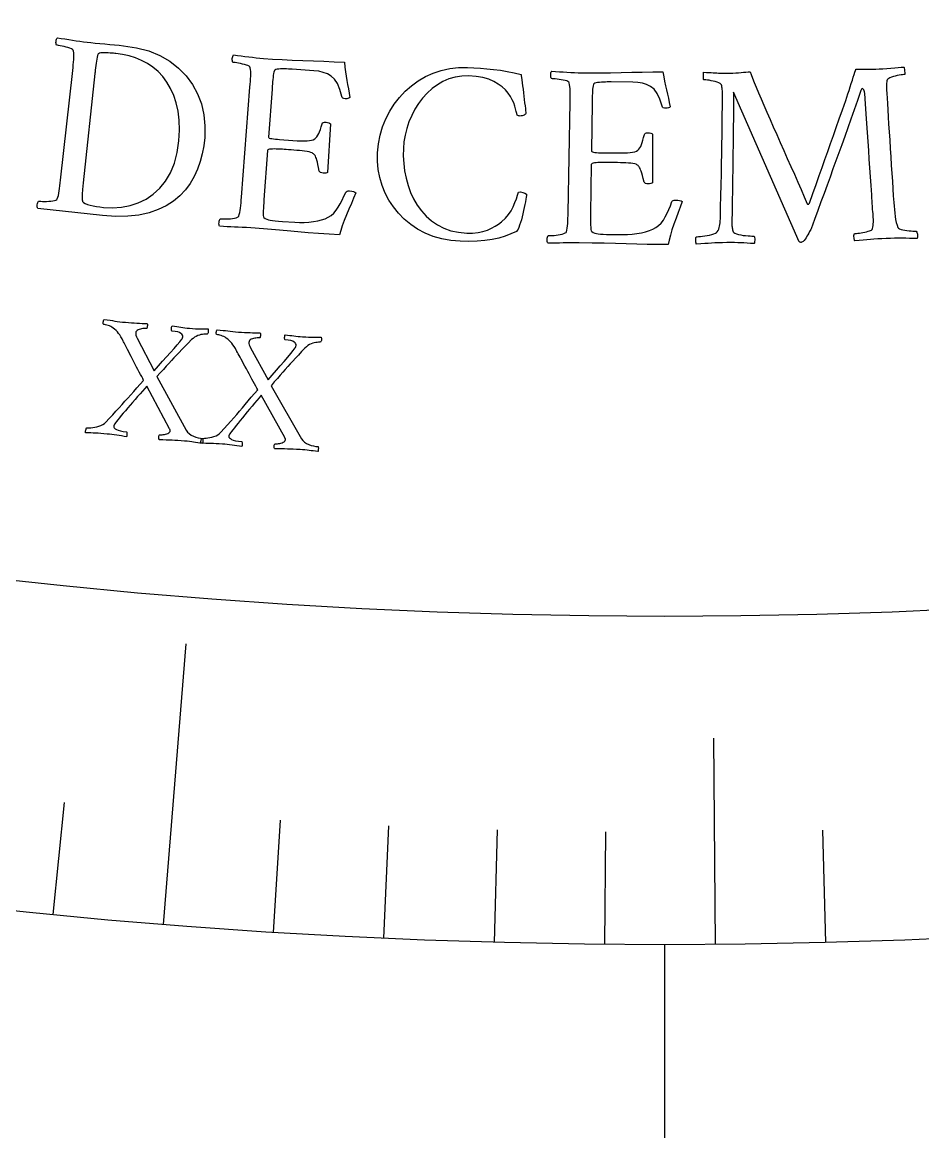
# Model space of a CAD drawing. Header units: millimetres. Extents: x -76 to 76, y -76 to 86.
# Drawn here: x -6.25 to 2.51, y -62.24 to -51.45 of the extents above; entities that cross this region are included whole.
import ezdxf

# ---------------------------------------------------------------- set-up
doc = ezdxf.new("R2010")
doc.units = ezdxf.units.MM
for name, color, linetype in [('CUT_OUTER', 1, 'Continuous'), ('ENGRAVE', 7, 'Continuous'), ('ENGRAVE_FINE', 8, 'Continuous'), ('TEXT', 5, 'Continuous')]:
    doc.layers.add(name, color=color, linetype=linetype)

msp = doc.modelspace()

# ---------------------------------------------------------------- linework, layer by layer
at = {"layer": 'CUT_OUTER'}
msp.add_arc((0.0001, -0.0001), 75.9999, 179.913117, 0.0001, dxfattribs=at)
at = {"layer": 'ENGRAVE'}
for points in [[(-4.8758, -60.2229), (-4.655, -57.4959)], [(0.492, -60.418), (0.4756, -58.4117)], [(0, -68.78), (0, -60.42)]]:
    msp.add_lwpolyline(points, dxfattribs=at)
for radius in [74.48, 74.48, 72.485, 68.78, 68.78, 65.854, 60.42, 60.42, 57.228]:
    msp.add_circle((0, 0), radius, dxfattribs=at)
at = {"layer": 'ENGRAVE_FINE'}
for points in [[(-5.9458, -60.1267), (-5.8381, -59.0376)], [(-3.8041, -60.3001), (-3.7352, -59.2079)], [(-2.7311, -60.3582), (-2.6817, -59.265)], [(-1.6572, -60.3973), (-1.6272, -59.3033)], [(-0.5828, -60.4172), (-0.5722, -59.3228)], [(1.5666, -60.3997), (1.5382, -59.3057)]]:
    msp.add_lwpolyline(points, dxfattribs=at)
at = {"layer": 'TEXT'}
for points in [[(-5.2644, -51.6802), (-5.1357, -51.6998), (-5.0177, -51.7315), (-4.9102, -51.7754), (-4.8133, -51.8314), (-4.7275, -51.8978), (-4.6537, -51.9726), (-4.5919, -52.056), (-4.5421, -52.1479), (-4.5049, -52.2466), (-4.4811, -52.3505), (-4.4708, -52.4595), (-4.4739, -52.5736), (-4.4834, -52.6524), (-4.4981, -52.7298), (-4.5183, -52.8057), (-4.5439, -52.8802), (-4.5758, -52.9518), (-4.615, -53.0188), (-4.6615, -53.0812), (-4.7153, -53.1392), (-4.7772, -53.1912), (-4.8478, -53.2361), (-4.9271, -53.2738), (-5.0152, -53.3043), (-5.1127, -53.3262), (-5.2205, -53.338), (-5.3384, -53.3396), (-5.4665, -53.3311), (-6.0966, -53.2627), (-6.1004, -53.2562), (-6.1024, -53.2478), (-6.1028, -53.2377), (-6.1016, -53.2259), (-6.0992, -53.2142), (-6.0962, -53.2045), (-6.0926, -53.1968), (-6.0884, -53.1911), (-6.0791, -53.192), (-6.0664, -53.1927), (-6.0505, -53.1933), (-6.0313, -53.1938), (-6.0107, -53.1937), (-5.9904, -53.1929), (-5.9706, -53.1911), (-5.9511, -53.1885), (-5.934, -53.1851), (-5.9212, -53.1809), (-5.9127, -53.1758), (-5.9086, -53.17), (-5.9022, -53.154), (-5.8966, -53.1357), (-5.892, -53.115), (-5.8882, -53.0919), (-5.8849, -53.0672), (-5.8816, -53.0415), (-5.8784, -53.0148), (-5.8753, -52.9872), (-5.757, -51.9203), (-5.754, -51.8925), (-5.7512, -51.8656), (-5.7487, -51.8394), (-5.7465, -51.814), (-5.745, -51.7901), (-5.7449, -51.7685), (-5.7462, -51.7492), (-5.7488, -51.7321), (-5.7514, -51.7245), (-5.7583, -51.7175), (-5.7695, -51.7109), (-5.7851, -51.7048), (-5.8031, -51.6991), (-5.8216, -51.6939), (-5.8406, -51.689), (-5.8602, -51.6846), (-5.8785, -51.6809), (-5.8937, -51.6779), (-5.9058, -51.6758), (-5.9148, -51.6745), (-5.9175, -51.6681), (-5.9192, -51.6598), (-5.9198, -51.6497), (-5.9195, -51.6377), (-5.9181, -51.6259), (-5.9154, -51.6162), (-5.9116, -51.6085), (-5.9066, -51.6029), (-5.8694, -51.6085), (-5.8326, -51.6143), (-5.796, -51.6201), (-5.7598, -51.626), (-5.7239, -51.6317), (-5.6882, -51.6368), (-5.6528, -51.6415), (-5.6176, -51.6455), (-5.5796, -51.6496), (-5.5381, -51.6538), (-5.4932, -51.6582), (-5.4448, -51.6628), (-5.3959, -51.6673), (-5.3495, -51.6717), (-5.3057, -51.676), (-5.2644, -51.6802)], [(-5.5411, -51.9489), (-5.6547, -53.0138), (-5.6558, -53.0241), (-5.6572, -53.0371), (-5.6589, -53.0529), (-5.6608, -53.0714), (-5.6627, -53.0911), (-5.664, -53.1105), (-5.6649, -53.1297), (-5.6652, -53.1486), (-5.6649, -53.1655), (-5.6641, -53.1788), (-5.6628, -53.1884), (-5.6609, -53.1943), (-5.6514, -53.2049), (-5.636, -53.2144), (-5.6148, -53.223), (-5.5878, -53.2305), (-5.5573, -53.2371), (-5.5256, -53.2428), (-5.4926, -53.2477), (-5.4583, -53.2517), (-5.3694, -53.2559), (-5.2832, -53.25), (-5.1998, -53.2339), (-5.1193, -53.2078), (-5.0433, -53.1712), (-4.9738, -53.1237), (-4.9107, -53.0653), (-4.8541, -52.9961), (-4.806, -52.9156), (-4.7686, -52.8233), (-4.7418, -52.7192), (-4.7256, -52.6033), (-4.72, -52.5005), (-4.7222, -52.4052), (-4.7322, -52.3172), (-4.7501, -52.2366), (-4.7746, -52.1629), (-4.8047, -52.0956), (-4.8404, -52.0347), (-4.8817, -51.9801), (-4.9276, -51.9319), (-4.9772, -51.8896), (-5.0305, -51.8535), (-5.0875, -51.8233), (-5.1472, -51.7987), (-5.2089, -51.7792), (-5.2724, -51.7648), (-5.3379, -51.7554), (-5.347, -51.7546), (-5.3593, -51.7535), (-5.3747, -51.7524), (-5.3932, -51.751), (-5.4131, -51.7498), (-5.4323, -51.7492), (-5.451, -51.7491), (-5.4691, -51.7495), (-5.4851, -51.7509), (-5.4975, -51.7536), (-5.5061, -51.7577), (-5.5112, -51.7632), (-5.516, -51.7766), (-5.5203, -51.7923), (-5.524, -51.8101), (-5.5272, -51.8301), (-5.53, -51.8513), (-5.5327, -51.8731), (-5.5353, -51.8954), (-5.5378, -51.9182), (-5.5382, -51.9221), (-5.5387, -51.9259), (-5.5391, -51.9297), (-5.5395, -51.9336), (-5.5399, -51.9374), (-5.5403, -51.9413), (-5.5407, -51.9451), (-5.5411, -51.9489)], [(-3.9031, -51.8033), (-3.8143, -51.8095), (-3.7209, -51.8148), (-3.6232, -51.8193), (-3.5209, -51.823), (-3.4171, -51.8265), (-3.3146, -51.8308), (-3.2134, -51.8357), (-3.1135, -51.8413), (-3.1096, -51.8883), (-3.1046, -51.9334), (-3.0984, -51.9766), (-3.0913, -52.018), (-3.0837, -52.0587), (-3.0765, -52.1001), (-3.0696, -52.1421), (-3.0631, -52.1847), (-3.0709, -52.1899), (-3.0808, -52.1933), (-3.0927, -52.195), (-3.1069, -52.195), (-3.1213, -52.193), (-3.1319, -52.189), (-3.1385, -52.183), (-3.1412, -52.1749), (-3.1593, -52.1047), (-3.1823, -52.048), (-3.2102, -52.0048), (-3.2429, -51.9752), (-3.2799, -51.9549), (-3.3203, -51.9394), (-3.3641, -51.9288), (-3.4115, -51.9232), (-3.6228, -51.9089), (-3.6319, -51.9083), (-3.6442, -51.9077), (-3.6596, -51.907), (-3.6782, -51.9062), (-3.6981, -51.9057), (-3.7174, -51.9057), (-3.736, -51.9062), (-3.7541, -51.9073), (-3.7701, -51.9092), (-3.7823, -51.9123), (-3.7908, -51.9167), (-3.7957, -51.9223), (-3.8001, -51.9359), (-3.8038, -51.9514), (-3.8069, -51.9689), (-3.8094, -51.9884), (-3.8114, -52.0091), (-3.8134, -52.0301), (-3.8152, -52.0514), (-3.8169, -52.073), (-3.8175, -52.0815), (-3.818, -52.0891), (-3.8185, -52.0957), (-3.8189, -52.1013), (-3.8532, -52.5685), (-3.8514, -52.5733), (-3.8455, -52.5775), (-3.8353, -52.581), (-3.821, -52.5838), (-3.804, -52.5861), (-3.7861, -52.5882), (-3.7672, -52.5901), (-3.7473, -52.5917), (-3.6173, -52.6008), (-3.5751, -52.6033), (-3.5379, -52.6049), (-3.5055, -52.6054), (-3.478, -52.605), (-3.4546, -52.6032), (-3.4345, -52.5995), (-3.4176, -52.594), (-3.4039, -52.5866), (-3.3924, -52.5772), (-3.3821, -52.5655), (-3.3728, -52.5514), (-3.3648, -52.535), (-3.357, -52.5158), (-3.3487, -52.4934), (-3.3399, -52.4679), (-3.3305, -52.4391), (-3.3269, -52.4315), (-3.3195, -52.4263), (-3.3085, -52.4236), (-3.2938, -52.4234), (-3.2798, -52.4251), (-3.268, -52.4283), (-3.2586, -52.4329), (-3.2515, -52.439), (-3.2808, -52.9117), (-3.2875, -52.9158), (-3.2966, -52.9184), (-3.3083, -52.9197), (-3.3224, -52.9194), (-3.3363, -52.9174), (-3.3472, -52.9133), (-3.355, -52.9072), (-3.3598, -52.899), (-3.3662, -52.865), (-3.3721, -52.836), (-3.3776, -52.812), (-3.3826, -52.7931), (-3.3872, -52.7779), (-3.3917, -52.7654), (-3.396, -52.7555), (-3.4002, -52.7481), (-3.4046, -52.7423), (-3.4094, -52.7369), (-3.4148, -52.7319), (-3.4207, -52.7274), (-3.4288, -52.7221), (-3.4412, -52.7174), (-3.4578, -52.7132), (-3.4785, -52.7094), (-3.502, -52.7061), (-3.5265, -52.703), (-3.5522, -52.7002), (-3.5791, -52.6976), (-3.6061, -52.6952), (-3.6323, -52.6929), (-3.6577, -52.6909), (-3.6824, -52.6891), (-3.6995, -52.688), (-3.7178, -52.687), (-3.7372, -52.686), (-3.7578, -52.6851), (-3.7782, -52.6845), (-3.7972, -52.6842), (-3.8147, -52.6844), (-3.8309, -52.685), (-3.8445, -52.6865), (-3.8543, -52.6894), (-3.8604, -52.6937), (-3.8628, -52.6995), (-3.8978, -53.177), (-3.898, -53.1799), (-3.8982, -53.1834), (-3.8985, -53.1876), (-3.8989, -53.1924), (-3.9002, -53.2116), (-3.9016, -53.2335), (-3.903, -53.2579), (-3.9044, -53.2849), (-3.905, -53.3102), (-3.9041, -53.3294), (-3.9015, -53.3427), (-3.8974, -53.3499), (-3.8844, -53.359), (-3.8697, -53.3665), (-3.8535, -53.3722), (-3.8357, -53.3763), (-3.8144, -53.3796), (-3.7877, -53.3827), (-3.7557, -53.3857), (-3.7183, -53.3885), (-3.5967, -53.3969), (-3.5515, -53.3988), (-3.5064, -53.3983), (-3.4616, -53.3956), (-3.417, -53.3906), (-3.3746, -53.3833), (-3.3367, -53.3738), (-3.3032, -53.362), (-3.2741, -53.348), (-3.2448, -53.3297), (-3.2184, -53.3072), (-3.1951, -53.2805), (-3.1748, -53.2495), (-3.1561, -53.2158), (-3.1377, -53.1805), (-3.1196, -53.1438), (-3.1017, -53.1056), (-3.0971, -53.0991), (-3.0894, -53.0947), (-3.0786, -53.0924), (-3.0648, -53.0922), (-3.0436, -53.0944), (-3.0264, -53.0983), (-3.0132, -53.1039), (-3.0039, -53.1112), (-3.0253, -53.1624), (-3.0476, -53.2151), (-3.0709, -53.2693), (-3.0951, -53.3251), (-3.1178, -53.3797), (-3.1366, -53.4304), (-3.1514, -53.477), (-3.1623, -53.5198), (-3.2645, -53.5133), (-3.3664, -53.506), (-3.4679, -53.4979), (-3.569, -53.489), (-3.6732, -53.4797), (-3.7838, -53.4704), (-3.901, -53.461), (-4.0247, -53.4515), (-4.0676, -53.4485), (-4.1083, -53.4461), (-4.1467, -53.4443), (-4.1829, -53.4432), (-4.2184, -53.4421), (-4.2544, -53.4405), (-4.291, -53.4383), (-4.3283, -53.4355), (-4.3322, -53.4291), (-4.3346, -53.4208), (-4.3353, -53.4107), (-4.3344, -53.3989), (-4.3324, -53.3871), (-4.3297, -53.3773), (-4.3264, -53.3695), (-4.3224, -53.3637), (-4.313, -53.3642), (-4.3004, -53.3645), (-4.2845, -53.3646), (-4.2652, -53.3644), (-4.2446, -53.3637), (-4.2244, -53.3622), (-4.2046, -53.3598), (-4.1853, -53.3565), (-4.1683, -53.3525), (-4.1557, -53.3479), (-4.1474, -53.3425), (-4.1434, -53.3366), (-4.1375, -53.3204), (-4.1326, -53.3019), (-4.1286, -53.2811), (-4.1256, -53.2579), (-4.1231, -53.2331), (-4.1207, -53.2073), (-4.1184, -53.1805), (-4.1162, -53.1528), (-4.0333, -52.0825), (-4.0312, -52.0547), (-4.0293, -52.0277), (-4.0277, -52.0014), (-4.0263, -51.9759), (-4.0256, -51.952), (-4.0262, -51.9304), (-4.0282, -51.9112), (-4.0313, -51.8942), (-4.0342, -51.8867), (-4.0413, -51.8799), (-4.0527, -51.8737), (-4.0685, -51.8681), (-4.0867, -51.863), (-4.1054, -51.8584), (-4.1245, -51.8542), (-4.1442, -51.8505), (-4.1626, -51.8473), (-4.1779, -51.8448), (-4.1901, -51.8431), (-4.1992, -51.8422), (-4.2021, -51.8358), (-4.204, -51.8276), (-4.205, -51.8175), (-4.2051, -51.8055), (-4.204, -51.7937), (-4.2017, -51.7838), (-4.1982, -51.7761), (-4.1934, -51.7703), (-4.156, -51.7747), (-4.119, -51.7792), (-4.0823, -51.7838), (-4.0459, -51.7885), (-4.0098, -51.793), (-3.9739, -51.797), (-3.9384, -51.8004), (-3.9031, -51.8033)], [(0.6319, -51.9463), (0.6624, -51.9457), (0.6911, -51.9446), (0.7178, -51.943), (0.7426, -51.941), (0.766, -51.9388), (0.7885, -51.9368), (0.81, -51.9349), (0.8306, -51.9332), (0.8403, -51.9609), (0.8533, -51.9953), (0.8699, -52.0364), (0.8898, -52.0841), (0.9125, -52.1376), (0.9373, -52.1956), (0.964, -52.2583), (0.9929, -52.3256), (1.0233, -52.3962), (1.055, -52.4689), (1.088, -52.5436), (1.1222, -52.6204), (1.1569, -52.6981), (1.1914, -52.7756), (1.2256, -52.8529), (1.2597, -52.9301), (1.2929, -53.0058), (1.325, -53.0788), (1.3557, -53.1491), (1.3852, -53.2167), (1.3868, -53.2189), (1.3891, -53.2204), (1.3921, -53.2213), (1.3956, -53.2215), (1.3991, -53.2208), (1.402, -53.2188), (1.4042, -53.2155), (1.4057, -53.211), (1.4396, -53.1171), (1.4715, -53.028), (1.5016, -52.9435), (1.5298, -52.8638), (1.5571, -52.7863), (1.5844, -52.7089), (1.6119, -52.6315), (1.6393, -52.554), (1.6675, -52.4745), (1.6968, -52.3909), (1.7274, -52.3032), (1.7591, -52.2114), (1.7696, -52.1808), (1.7804, -52.1489), (1.7914, -52.1157), (1.8027, -52.0812), (1.8137, -52.0471), (1.8238, -52.0154), (1.833, -51.9859), (1.8413, -51.9587), (1.8482, -51.936), (1.8532, -51.9197), (1.8561, -51.9099), (1.8571, -51.9067), (1.9137, -51.908), (1.9649, -51.9085), (2.0107, -51.9082), (2.0511, -51.9071), (2.0848, -51.9056), (2.1205, -51.9037), (2.1583, -51.9013), (2.1981, -51.8985), (2.2366, -51.8956), (2.2706, -51.8928), (2.3, -51.8902), (2.3249, -51.8878), (2.3263, -51.8921), (2.3279, -51.8999), (2.3297, -51.9113), (2.3316, -51.9262), (2.3334, -51.9407), (2.3346, -51.9512), (2.3354, -51.9574), (2.3356, -51.9595), (2.3255, -51.9603), (2.3127, -51.9618), (2.2973, -51.9641), (2.2792, -51.9671), (2.2601, -51.9709), (2.2414, -51.9752), (2.2232, -51.9802), (2.2056, -51.9858), (2.1899, -51.9918), (2.1777, -51.9979), (2.169, -52.0042), (2.1637, -52.0107), (2.1607, -52.0205), (2.1583, -52.0316), (2.1566, -52.0439), (2.1556, -52.0574), (2.155, -52.0713), (2.1548, -52.0845), (2.1548, -52.0971), (2.1552, -52.109), (2.1579, -52.1453), (2.161, -52.1899), (2.1645, -52.2429), (2.1683, -52.3042), (2.1725, -52.3718), (2.1769, -52.4433), (2.1818, -52.5189), (2.1869, -52.5985), (2.1922, -52.6798), (2.1975, -52.7607), (2.2027, -52.841), (2.208, -52.9209), (2.2131, -52.9983), (2.2178, -53.0712), (2.2222, -53.1397), (2.2263, -53.2036), (2.2292, -53.239), (2.2324, -53.2735), (2.2359, -53.307), (2.2397, -53.3396), (2.2444, -53.3703), (2.2506, -53.3984), (2.2583, -53.4238), (2.2676, -53.4466), (2.2737, -53.4548), (2.2838, -53.4617), (2.2976, -53.4673), (2.3153, -53.4716), (2.335, -53.4749), (2.3549, -53.4776), (2.3748, -53.4796), (2.3949, -53.481), (2.4132, -53.4819), (2.4278, -53.4824), (2.4386, -53.4826), (2.4457, -53.4826), (2.4505, -53.4918), (2.454, -53.5018), (2.456, -53.5128), (2.4567, -53.5246), (2.4564, -53.5356), (2.4559, -53.5443), (2.4552, -53.5505), (2.4541, -53.5543), (2.4166, -53.5535), (2.3796, -53.5529), (2.3431, -53.5523), (2.3071, -53.5518), (2.2706, -53.5517), (2.2327, -53.5521), (2.1934, -53.553), (2.1526, -53.5544), (2.1099, -53.5563), (2.0702, -53.5586), (2.0334, -53.5612), (1.9996, -53.5642), (1.9658, -53.5675), (1.929, -53.571), (1.8893, -53.5747), (1.8467, -53.5787), (1.8453, -53.5749), (1.8438, -53.5685), (1.8422, -53.5595), (1.8405, -53.548), (1.8394, -53.5358), (1.8397, -53.5249), (1.8413, -53.5151), (1.8443, -53.5067), (1.8532, -53.5061), (1.8643, -53.505), (1.8777, -53.5033), (1.8934, -53.5011), (1.9102, -53.4984), (1.9269, -53.4954), (1.9437, -53.492), (1.9604, -53.4884), (1.976, -53.4845), (1.9893, -53.4805), (2.0004, -53.4765), (2.0091, -53.4724), (2.0149, -53.4665), (2.0196, -53.4572), (2.0231, -53.4443), (2.0256, -53.428), (2.0272, -53.4105), (2.0282, -53.3944), (2.0286, -53.3796), (2.0284, -53.3661), (2.0277, -53.3509), (2.0266, -53.3336), (2.025, -53.3143), (2.0231, -53.2928), (2.0211, -53.2714), (2.0196, -53.2521), (2.0184, -53.2348), (2.0177, -53.2196), (2.0117, -53.1293), (2.0058, -53.0407), (1.9999, -52.9539), (1.9941, -52.8689), (1.9884, -52.7843), (1.9826, -52.6987), (1.9768, -52.6121), (1.971, -52.5246), (1.9649, -52.4349), (1.9584, -52.3418), (1.9515, -52.2454), (1.9441, -52.1456), (1.9436, -52.141), (1.9424, -52.1347), (1.9406, -52.1269), (1.938, -52.1175), (1.9347, -52.1086), (1.9305, -52.1023), (1.9254, -52.0987), (1.9196, -52.0976), (1.9169, -52.0988), (1.914, -52.1023), (1.9109, -52.108), (1.9076, -52.1161), (1.8738, -52.2121), (1.8412, -52.3045), (1.8098, -52.3934), (1.7796, -52.4786), (1.7501, -52.5613), (1.7209, -52.6425), (1.6921, -52.7222), (1.6637, -52.8005), (1.6353, -52.8783), (1.6066, -52.9568), (1.5778, -53.0359), (1.5487, -53.1156), (1.5189, -53.1972), (1.4879, -53.2818), (1.4559, -53.3695), (1.4226, -53.4603), (1.4194, -53.4668), (1.4146, -53.476), (1.4083, -53.4877), (1.4004, -53.5021), (1.3916, -53.5175), (1.3827, -53.5325), (1.3736, -53.547), (1.3643, -53.561), (1.3551, -53.5732), (1.3463, -53.5823), (1.3379, -53.5884), (1.33, -53.5914), (1.3269, -53.5923), (1.3228, -53.5923), (1.3178, -53.5913), (1.3117, -53.5893), (1.3104, -53.5882), (1.3091, -53.5875), (1.3078, -53.587), (1.3065, -53.5869), (0.6695, -52.1312), (0.6692, -52.2142), (0.6685, -52.2986), (0.6676, -52.3842), (0.6663, -52.4711), (0.6649, -52.558), (0.6637, -52.6436), (0.6626, -52.7279), (0.6616, -52.811), (0.6607, -52.8913), (0.6598, -52.9677), (0.6587, -53.04), (0.6576, -53.1083), (0.6566, -53.1714), (0.6556, -53.2281), (0.6547, -53.2783), (0.6538, -53.3221), (0.6531, -53.358), (0.6527, -53.3848), (0.6524, -53.4025), (0.6523, -53.4109), (0.6526, -53.4201), (0.6532, -53.4299), (0.6541, -53.4401), (0.6554, -53.4508), (0.657, -53.4613), (0.6589, -53.471), (0.6611, -53.4799), (0.6636, -53.488), (0.67, -53.4964), (0.681, -53.5039), (0.6967, -53.5103), (0.7172, -53.5156), (0.74, -53.5201), (0.763, -53.5237), (0.7861, -53.5265), (0.8094, -53.5285), (0.8305, -53.5298), (0.8471, -53.5308), (0.8591, -53.5313), (0.8666, -53.5314), (0.871, -53.5376), (0.8739, -53.5461), (0.8752, -53.5569), (0.875, -53.5699), (0.8739, -53.5826), (0.8727, -53.5925), (0.8715, -53.5994), (0.8703, -53.6035), (0.8339, -53.6015), (0.8001, -53.5997), (0.7689, -53.598), (0.7403, -53.5964), (0.7112, -53.5951), (0.6786, -53.5943), (0.6424, -53.594), (0.6026, -53.5943), (0.5603, -53.595), (0.5215, -53.5961), (0.4863, -53.5976), (0.4546, -53.5996), (0.423, -53.6019), (0.3878, -53.6043), (0.349, -53.6069), (0.3066, -53.6096), (0.3053, -53.6058), (0.304, -53.5994), (0.3026, -53.5904), (0.3013, -53.5788), (0.3005, -53.5666), (0.3011, -53.5556), (0.303, -53.546), (0.3062, -53.5376), (0.3159, -53.5372), (0.3292, -53.5361), (0.3463, -53.5344), (0.3672, -53.532), (0.3897, -53.529), (0.4122, -53.5253), (0.4344, -53.5209), (0.4565, -53.5159), (0.4764, -53.5103), (0.4921, -53.504), (0.5035, -53.4971), (0.5107, -53.4897), (0.5189, -53.4765), (0.5254, -53.4628), (0.5302, -53.4487), (0.5335, -53.4341), (0.5358, -53.4186), (0.5377, -53.4016), (0.5393, -53.3831), (0.5405, -53.3632), (0.5432, -53.2511), (0.5457, -53.1411), (0.548, -53.0335), (0.5502, -52.9281), (0.5522, -52.8264), (0.5539, -52.7301), (0.5554, -52.6391), (0.5565, -52.5534), (0.5575, -52.4743), (0.5584, -52.4028), (0.5593, -52.3391), (0.56, -52.2831), (0.5606, -52.2364), (0.561, -52.2004), (0.5612, -52.1752), (0.5612, -52.1608), (0.561, -52.1468), (0.5606, -52.1331), (0.5601, -52.1198), (0.5594, -52.1068), (0.5582, -52.0942), (0.5563, -52.0823), (0.5536, -52.0711), (0.5501, -52.0605), (0.5455, -52.0531), (0.537, -52.0462), (0.5245, -52.0398), (0.5082, -52.0339), (0.4897, -52.0286), (0.4709, -52.024), (0.4518, -52.02), (0.4324, -52.0166), (0.4143, -52.0139), (0.3993, -52.012), (0.3872, -52.0109), (0.3781, -52.0106), (0.377, -52.0084), (0.3762, -52.0019), (0.3756, -51.991), (0.3754, -51.9758), (0.3754, -51.9605), (0.3758, -51.9491), (0.3765, -51.9418), (0.3776, -51.9385), (0.4052, -51.9396), (0.4299, -51.9407), (0.4517, -51.9418), (0.4708, -51.9429), (0.4884, -51.9439), (0.506, -51.9448), (0.5237, -51.9455), (0.5413, -51.9461), (0.5602, -51.9464), (0.5816, -51.9466), (0.6055, -51.9466), (0.6319, -51.9463)], [(-1.9168, -51.8916), (-1.8558, -51.8945), (-1.7934, -51.8986), (-1.7296, -51.904), (-1.6644, -51.9106), (-1.5983, -51.9191), (-1.5319, -51.9302), (-1.4649, -51.9437), (-1.3976, -51.9597), (-1.3971, -51.963), (-1.3958, -51.9729), (-1.3934, -51.9895), (-1.3902, -52.0127), (-1.3864, -52.0403), (-1.3826, -52.0702), (-1.3786, -52.1023), (-1.3746, -52.1367), (-1.3705, -52.1714), (-1.3665, -52.2045), (-1.3627, -52.236), (-1.359, -52.2659), (-1.3557, -52.2919), (-1.3535, -52.312), (-1.3522, -52.3261), (-1.3519, -52.3343), (-1.352, -52.3394), (-1.3547, -52.3445), (-1.3599, -52.3495), (-1.3676, -52.3545), (-1.3768, -52.3587), (-1.3862, -52.3617), (-1.3959, -52.3634), (-1.4059, -52.3638), (-1.4145, -52.363), (-1.4224, -52.3614), (-1.4296, -52.3588), (-1.4362, -52.3552), (-1.4391, -52.339), (-1.4437, -52.319), (-1.45, -52.295), (-1.4578, -52.2671), (-1.4684, -52.2368), (-1.4827, -52.2058), (-1.5008, -52.1741), (-1.5226, -52.1416), (-1.5491, -52.1098), (-1.5811, -52.0803), (-1.6187, -52.053), (-1.6619, -52.0279), (-1.7116, -52.0066), (-1.7691, -51.9905), (-1.8343, -51.9798), (-1.9073, -51.9744), (-1.9738, -51.9759), (-2.0376, -51.9852), (-2.0985, -52.0025), (-2.1567, -52.0278), (-2.2116, -52.0598), (-2.2629, -52.0973), (-2.3106, -52.1405), (-2.3546, -52.1892), (-2.3946, -52.2423), (-2.43, -52.2985), (-2.4609, -52.3578), (-2.4872, -52.4202), (-2.5087, -52.4843), (-2.5249, -52.5489), (-2.536, -52.6138), (-2.5417, -52.6792), (-2.5428, -52.7522), (-2.5388, -52.8249), (-2.5299, -52.8972), (-2.5159, -52.969), (-2.4966, -53.0391), (-2.4721, -53.1061), (-2.4421, -53.1699), (-2.4068, -53.2305), (-2.366, -53.2868), (-2.3197, -53.3374), (-2.2679, -53.3825), (-2.2106, -53.4219), (-2.1476, -53.4544), (-2.0789, -53.4784), (-2.0045, -53.4941), (-1.9243, -53.5013), (-1.8681, -53.501), (-1.8161, -53.496), (-1.7684, -53.4864), (-1.7248, -53.472), (-1.6851, -53.4545), (-1.6488, -53.4351), (-1.6159, -53.4141), (-1.5863, -53.3913), (-1.5504, -53.3579), (-1.5196, -53.3224), (-1.494, -53.2849), (-1.4735, -53.2452), (-1.4569, -53.2057), (-1.443, -53.1688), (-1.4318, -53.1343), (-1.4232, -53.1024), (-1.4018, -53.1023), (-1.3814, -53.106), (-1.3622, -53.1136), (-1.3439, -53.125), (-1.3448, -53.1363), (-1.3469, -53.152), (-1.3502, -53.1722), (-1.3548, -53.1968), (-1.3602, -53.2243), (-1.3662, -53.2529), (-1.3727, -53.2826), (-1.3797, -53.3134), (-1.3871, -53.3438), (-1.3948, -53.3725), (-1.4028, -53.3994), (-1.4111, -53.4246), (-1.4193, -53.4466), (-1.4271, -53.4641), (-1.4344, -53.4771), (-1.4412, -53.4856), (-1.4956, -53.5106), (-1.5535, -53.532), (-1.6149, -53.5497), (-1.6797, -53.5636), (-1.7491, -53.5738), (-1.8239, -53.5801), (-1.904, -53.5827), (-1.9896, -53.5813), (-2.081, -53.5737), (-2.1681, -53.558), (-2.2509, -53.534), (-2.3294, -53.5019), (-2.4029, -53.4628), (-2.4707, -53.4176), (-2.5327, -53.3666), (-2.589, -53.3096), (-2.639, -53.2477), (-2.6823, -53.1819), (-2.7187, -53.1122), (-2.7485, -53.0387), (-2.771, -52.9622), (-2.7857, -52.8837), (-2.7928, -52.8032), (-2.7922, -52.7206), (-2.7837, -52.6335), (-2.7675, -52.5495), (-2.7437, -52.4687), (-2.7124, -52.391), (-2.6743, -52.3171), (-2.6304, -52.2479), (-2.5806, -52.1833), (-2.5251, -52.1233), (-2.4642, -52.0689), (-2.3985, -52.0214), (-2.3281, -51.9805), (-2.2529, -51.9464), (-2.1737, -51.9199), (-2.0913, -51.9019), (-2.0057, -51.8925), (-1.9168, -51.8916)], [(-0.8079, -51.9439), (-0.7189, -51.9447), (-0.6254, -51.9445), (-0.5275, -51.9431), (-0.4253, -51.9407), (-0.3214, -51.9381), (-0.2189, -51.9362), (-0.1176, -51.9351), (-0.0175, -51.9347), (-0.0108, -51.9814), (-0.0031, -52.0261), (0.0056, -52.0689), (0.0152, -52.1098), (0.0252, -52.15), (0.0349, -52.1908), (0.0442, -52.2323), (0.0533, -52.2745), (0.0459, -52.2801), (0.0362, -52.2842), (0.0243, -52.2866), (0.0102, -52.2874), (-0.0043, -52.2863), (-0.0151, -52.2829), (-0.0221, -52.2772), (-0.0252, -52.2694), (-0.0475, -52.2003), (-0.0738, -52.1451), (-0.1042, -52.1037), (-0.1387, -52.0761), (-0.1768, -52.058), (-0.218, -52.045), (-0.2625, -52.037), (-0.31, -52.0342), (-0.5218, -52.0325), (-0.531, -52.0325), (-0.5433, -52.0326), (-0.5587, -52.0328), (-0.5773, -52.0332), (-0.5972, -52.0339), (-0.6164, -52.035), (-0.635, -52.0366), (-0.653, -52.0387), (-0.6688, -52.0416), (-0.6809, -52.0455), (-0.6891, -52.0503), (-0.6936, -52.0562), (-0.6972, -52.07), (-0.7, -52.0858), (-0.7021, -52.1034), (-0.7034, -52.123), (-0.7042, -52.1438), (-0.7049, -52.1649), (-0.7054, -52.1862), (-0.7058, -52.208), (-0.7059, -52.2165), (-0.706, -52.2241), (-0.7061, -52.2306), (-0.7061, -52.2363), (-0.7125, -52.7047), (-0.7105, -52.7094), (-0.7043, -52.7132), (-0.6939, -52.7161), (-0.6794, -52.718), (-0.6624, -52.7194), (-0.6443, -52.7204), (-0.6253, -52.7211), (-0.6054, -52.7215), (-0.4751, -52.7229), (-0.4329, -52.7229), (-0.3956, -52.7222), (-0.3632, -52.7209), (-0.3358, -52.7188), (-0.3126, -52.7155), (-0.2927, -52.7107), (-0.2761, -52.7042), (-0.2629, -52.696), (-0.252, -52.6859), (-0.2424, -52.6736), (-0.234, -52.659), (-0.2269, -52.6421), (-0.2203, -52.6225), (-0.2134, -52.5997), (-0.2061, -52.5737), (-0.1985, -52.5444), (-0.1953, -52.5366), (-0.1883, -52.531), (-0.1774, -52.5276), (-0.1628, -52.5265), (-0.1486, -52.5274), (-0.1367, -52.5298), (-0.127, -52.5339), (-0.1196, -52.5395), (-0.1206, -53.0132), (-0.1271, -53.0177), (-0.1361, -53.0209), (-0.1476, -53.0228), (-0.1618, -53.0234), (-0.1757, -53.0222), (-0.1868, -53.0188), (-0.195, -53.0131), (-0.2002, -53.0052), (-0.2087, -52.9716), (-0.2164, -52.943), (-0.2232, -52.9194), (-0.2293, -52.9008), (-0.2349, -52.886), (-0.2401, -52.8738), (-0.245, -52.8641), (-0.2496, -52.857), (-0.2543, -52.8514), (-0.2595, -52.8463), (-0.2652, -52.8417), (-0.2713, -52.8376), (-0.2798, -52.8328), (-0.2924, -52.8288), (-0.3092, -52.8255), (-0.3301, -52.8231), (-0.3537, -52.8212), (-0.3784, -52.8195), (-0.4042, -52.8182), (-0.4312, -52.8172), (-0.4583, -52.8164), (-0.4846, -52.8158), (-0.5101, -52.8153), (-0.5348, -52.815), (-0.552, -52.8149), (-0.5703, -52.8149), (-0.5897, -52.8151), (-0.6103, -52.8154), (-0.6307, -52.816), (-0.6497, -52.8169), (-0.6672, -52.8181), (-0.6833, -52.8197), (-0.6968, -52.822), (-0.7064, -52.8255), (-0.7123, -52.8302), (-0.7143, -52.836), (-0.7207, -53.3148), (-0.7208, -53.3177), (-0.7208, -53.3212), (-0.7209, -53.3254), (-0.7209, -53.3302), (-0.7211, -53.3495), (-0.7212, -53.3714), (-0.7211, -53.3959), (-0.7209, -53.4229), (-0.72, -53.4482), (-0.7179, -53.4673), (-0.7146, -53.4804), (-0.7101, -53.4874), (-0.6965, -53.4957), (-0.6814, -53.5022), (-0.6649, -53.507), (-0.6469, -53.5101), (-0.6254, -53.512), (-0.5986, -53.5135), (-0.5664, -53.5146), (-0.5289, -53.5152), (-0.407, -53.5163), (-0.3618, -53.5155), (-0.3169, -53.5124), (-0.2723, -53.507), (-0.228, -53.4993), (-0.1862, -53.4895), (-0.1489, -53.4777), (-0.1162, -53.464), (-0.088, -53.4483), (-0.0598, -53.4283), (-0.0348, -53.4043), (-0.0132, -53.3762), (0.0053, -53.3441), (0.0219, -53.3093), (0.0382, -53.273), (0.0541, -53.2352), (0.0697, -53.196), (0.0739, -53.1893), (0.0813, -53.1844), (0.0919, -53.1815), (0.1058, -53.1805), (0.127, -53.1814), (0.1444, -53.1843), (0.158, -53.1891), (0.1676, -53.1958), (0.1493, -53.2482), (0.1302, -53.3021), (0.1102, -53.3577), (0.0894, -53.4148), (0.07, -53.4707), (0.0542, -53.5223), (0.0422, -53.5698), (0.0339, -53.6131), (-0.0686, -53.6127), (-0.1707, -53.6115), (-0.2725, -53.6095), (-0.374, -53.6066), (-0.4785, -53.6036), (-0.5895, -53.6008), (-0.707, -53.5985), (-0.831, -53.5964), (-0.8741, -53.5959), (-0.9148, -53.596), (-0.9533, -53.5965), (-0.9895, -53.5975), (-1.0249, -53.5986), (-1.061, -53.5991), (-1.0977, -53.599), (-1.135, -53.5985), (-1.1394, -53.5923), (-1.1422, -53.5842), (-1.1435, -53.5742), (-1.1434, -53.5623), (-1.1421, -53.5504), (-1.14, -53.5405), (-1.1371, -53.5325), (-1.1335, -53.5264), (-1.1241, -53.5264), (-1.1114, -53.5259), (-1.0955, -53.5251), (-1.0764, -53.5238), (-1.0558, -53.5218), (-1.0357, -53.5191), (-1.0161, -53.5155), (-0.997, -53.5111), (-0.9803, -53.5061), (-0.968, -53.5007), (-0.96, -53.4949), (-0.9564, -53.4887), (-0.9515, -53.4722), (-0.9477, -53.4535), (-0.945, -53.4324), (-0.9433, -53.4091), (-0.9423, -53.3842), (-0.9415, -53.3583), (-0.9407, -53.3315), (-0.9402, -53.3036), (-0.9212, -52.2304), (-0.9208, -52.2024), (-0.9206, -52.1753), (-0.9205, -52.149), (-0.9206, -52.1235), (-0.9214, -52.0996), (-0.9233, -52.0781), (-0.9263, -52.059), (-0.9305, -52.0422), (-0.9338, -52.0349), (-0.9413, -52.0285), (-0.9531, -52.023), (-0.9692, -52.0184), (-0.9876, -52.0144), (-1.0066, -52.0109), (-1.026, -52.0079), (-1.0458, -52.0053), (-1.0644, -52.0032), (-1.0798, -52.0017), (-1.0921, -52.0007), (-1.1012, -52.0003), (-1.1045, -51.9941), (-1.1069, -51.986), (-1.1085, -51.976), (-1.1092, -51.9641), (-1.1089, -51.9522), (-1.1072, -51.9422), (-1.1041, -51.9342), (-1.0997, -51.9282), (-1.0621, -51.9304), (-1.0249, -51.9327), (-0.9879, -51.9351), (-0.9513, -51.9376), (-0.915, -51.9399), (-0.879, -51.9418), (-0.8433, -51.9431), (-0.8079, -51.9439)], [(-5.2437, -54.3692), (-5.214, -54.3719), (-5.1855, -54.3741), (-5.1583, -54.3759), (-5.1323, -54.3772), (-5.107, -54.3783), (-5.082, -54.3796), (-5.0571, -54.3809), (-5.0325, -54.3822), (-5.0314, -54.3866), (-5.0309, -54.3927), (-5.031, -54.4005), (-5.0317, -54.4099), (-5.0329, -54.4188), (-5.0348, -54.4251), (-5.0373, -54.4287), (-5.0403, -54.4298), (-5.047, -54.4294), (-5.0552, -54.4295), (-5.0649, -54.4299), (-5.0761, -54.4307), (-5.088, -54.4322), (-5.0994, -54.4346), (-5.1106, -54.4379), (-5.1214, -54.442), (-5.1309, -54.4474), (-5.1379, -54.4545), (-5.1425, -54.4631), (-5.1448, -54.4734), (-5.1445, -54.4837), (-5.1418, -54.4957), (-5.1367, -54.5094), (-5.1292, -54.5249), (-4.9653, -54.8399), (-4.9238, -54.7935), (-4.8835, -54.7486), (-4.8442, -54.705), (-4.8059, -54.6629), (-4.7707, -54.6236), (-4.7406, -54.5889), (-4.7156, -54.5586), (-4.6957, -54.5329), (-4.6931, -54.5288), (-4.691, -54.5247), (-4.6894, -54.5205), (-4.6883, -54.5163), (-4.6876, -54.5125), (-4.6871, -54.5095), (-4.6868, -54.5074), (-4.6866, -54.5061), (-4.6874, -54.4998), (-4.6906, -54.4929), (-4.6963, -54.4853), (-4.7045, -54.477), (-4.7171, -54.4692), (-4.736, -54.4627), (-4.7612, -54.4576), (-4.7926, -54.4539), (-4.7947, -54.4517), (-4.7961, -54.4473), (-4.7967, -54.4407), (-4.7966, -54.432), (-4.796, -54.4228), (-4.7949, -54.4151), (-4.7935, -54.4088), (-4.7916, -54.404), (-4.768, -54.4077), (-4.7457, -54.4112), (-4.7249, -54.4145), (-4.7053, -54.4175), (-4.686, -54.4203), (-4.6657, -54.4229), (-4.6444, -54.4252), (-4.6221, -54.4273), (-4.5913, -54.4296), (-4.563, -54.4314), (-4.5372, -54.4325), (-4.5139, -54.4329), (-4.4928, -54.433), (-4.4736, -54.4332), (-4.4563, -54.4334), (-4.441, -54.4337), (-4.4398, -54.4379), (-4.439, -54.4434), (-4.4387, -54.4501), (-4.4387, -54.458), (-4.4395, -54.466), (-4.4414, -54.4729), (-4.4444, -54.4785), (-4.4484, -54.483), (-4.453, -54.4829), (-4.4601, -54.4832), (-4.4697, -54.4837), (-4.4817, -54.4846), (-4.4953, -54.4863), (-4.5097, -54.4892), (-4.5248, -54.4933), (-4.5406, -54.4987), (-4.5565, -54.5056), (-4.5719, -54.5144), (-4.5867, -54.525), (-4.6008, -54.5376), (-4.6342, -54.5722), (-4.6655, -54.6044), (-4.6945, -54.6342), (-4.7213, -54.6616), (-4.7469, -54.6879), (-4.7722, -54.7145), (-4.7972, -54.7413), (-4.822, -54.7683), (-4.8477, -54.7967), (-4.8756, -54.8277), (-4.9056, -54.8613), (-4.9379, -54.8975), (-4.6527, -55.4184), (-4.6404, -55.4362), (-4.6248, -55.4517), (-4.6057, -55.4649), (-4.5831, -55.4759), (-4.5593, -55.4846), (-4.5364, -55.4913), (-4.5144, -55.496), (-4.4933, -55.4987), (-4.4914, -55.5031), (-4.4904, -55.5088), (-4.4903, -55.5161), (-4.491, -55.5247), (-4.4922, -55.5331), (-4.4933, -55.5396), (-4.4944, -55.5441), (-4.4954, -55.5467), (-4.5194, -55.5431), (-4.5416, -55.5398), (-4.5621, -55.5366), (-4.581, -55.5337), (-4.5999, -55.531), (-4.6208, -55.5285), (-4.6436, -55.5261), (-4.6685, -55.5239), (-4.7026, -55.5211), (-4.7345, -55.5189), (-4.7642, -55.5172), (-4.7916, -55.5159), (-4.8191, -55.5149), (-4.8488, -55.5138), (-4.8808, -55.5125), (-4.9151, -55.5112), (-4.9177, -55.5066), (-4.9194, -55.5005), (-4.92, -55.4927), (-4.9196, -55.4832), (-4.9183, -55.4743), (-4.9165, -55.468), (-4.914, -55.4643), (-4.9109, -55.4633), (-4.9049, -55.4635), (-4.8972, -55.4632), (-4.8879, -55.4624), (-4.8769, -55.4611), (-4.8652, -55.4592), (-4.8538, -55.4565), (-4.8426, -55.453), (-4.8317, -55.4487), (-4.8222, -55.4437), (-4.8152, -55.4379), (-4.8107, -55.4313), (-4.8088, -55.424), (-4.8088, -55.4221), (-4.8091, -55.4199), (-4.8097, -55.4173), (-4.8105, -55.4144), (-4.8116, -55.4114), (-4.8129, -55.4088), (-4.8142, -55.4065), (-4.8157, -55.4045), (-5.0354, -54.9886), (-5.0568, -55.0123), (-5.0792, -55.0373), (-5.1024, -55.0637), (-5.1265, -55.0913), (-5.151, -55.1195), (-5.1751, -55.1473), (-5.1988, -55.1749), (-5.2222, -55.2022), (-5.2447, -55.2285), (-5.2655, -55.2532), (-5.2847, -55.2764), (-5.3022, -55.298), (-5.3175, -55.3172), (-5.3302, -55.3332), (-5.3402, -55.346), (-5.3475, -55.3557), (-5.3487, -55.3575), (-5.3501, -55.3597), (-5.3517, -55.3624), (-5.3536, -55.3654), (-5.3555, -55.3688), (-5.3569, -55.3724), (-5.3579, -55.3763), (-5.3586, -55.3805), (-5.3575, -55.3882), (-5.3527, -55.3959), (-5.3442, -55.4037), (-5.3321, -55.4115), (-5.3155, -55.4187), (-5.2935, -55.4249), (-5.2663, -55.4299), (-5.2338, -55.4338), (-5.2318, -55.4382), (-5.2306, -55.444), (-5.2301, -55.4513), (-5.2302, -55.46), (-5.2308, -55.4684), (-5.2318, -55.4749), (-5.2331, -55.4794), (-5.2348, -55.4819), (-5.258, -55.4781), (-5.2814, -55.4743), (-5.305, -55.4706), (-5.3288, -55.467), (-5.3526, -55.4635), (-5.3763, -55.4604), (-5.3997, -55.4577), (-5.423, -55.4552), (-5.4545, -55.4523), (-5.4836, -55.4499), (-5.5104, -55.4481), (-5.5349, -55.4468), (-5.5584, -55.4458), (-5.5824, -55.4448), (-5.6068, -55.4439), (-5.6317, -55.4431), (-5.6325, -55.4381), (-5.6325, -55.432), (-5.6316, -55.4248), (-5.6299, -55.4165), (-5.6278, -55.4086), (-5.626, -55.4024), (-5.6246, -55.3981), (-5.6234, -55.3956), (-5.6182, -55.3958), (-5.6093, -55.3955), (-5.5968, -55.3949), (-5.5808, -55.3939), (-5.5625, -55.3921), (-5.5434, -55.389), (-5.5236, -55.3847), (-5.503, -55.3792), (-5.4831, -55.3722), (-5.4653, -55.3634), (-5.4496, -55.3527), (-5.436, -55.3402), (-5.4011, -55.3031), (-5.3679, -55.2675), (-5.3365, -55.2335), (-5.3067, -55.201), (-5.2778, -55.1692), (-5.2491, -55.1373), (-5.2205, -55.1053), (-5.192, -55.0731), (-5.1629, -55.0403), (-5.1326, -55.0061), (-5.101, -54.9706), (-5.0681, -54.9339), (-5.0767, -54.9167), (-5.0864, -54.8975), (-5.0974, -54.8764), (-5.1095, -54.8533), (-5.1224, -54.829), (-5.1354, -54.8042), (-5.1485, -54.7788), (-5.1618, -54.7528), (-5.1749, -54.727), (-5.1878, -54.7021), (-5.2002, -54.678), (-5.2123, -54.6549), (-5.2237, -54.6332), (-5.234, -54.6136), (-5.2432, -54.596), (-5.2513, -54.5805), (-5.2579, -54.5678), (-5.2626, -54.5587), (-5.2655, -54.5533), (-5.2664, -54.5515), (-5.2777, -54.5291), (-5.289, -54.5092), (-5.3001, -54.4916), (-5.3111, -54.4764), (-5.3227, -54.4627), (-5.3355, -54.4495), (-5.3495, -54.4368), (-5.3648, -54.4246), (-5.3755, -54.4171), (-5.387, -54.4106), (-5.3994, -54.4049), (-5.4126, -54.4), (-5.4254, -54.3961), (-5.4367, -54.3931), (-5.4466, -54.391), (-5.4549, -54.3898), (-5.4577, -54.3882), (-5.4595, -54.3841), (-5.4601, -54.3776), (-5.4596, -54.3686), (-5.4582, -54.3593), (-5.4562, -54.3517), (-5.4535, -54.3459), (-5.4501, -54.342), (-5.421, -54.3458), (-5.3941, -54.3495), (-5.3695, -54.3531), (-5.347, -54.3565), (-5.3246, -54.3598), (-5.2998, -54.3631), (-5.2729, -54.3662), (-5.2437, -54.3692)], [(-4.1447, -54.464), (-4.1149, -54.4661), (-4.0864, -54.4677), (-4.0592, -54.469), (-4.0332, -54.4698), (-4.0079, -54.4704), (-3.9828, -54.4711), (-3.9579, -54.4719), (-3.9333, -54.4728), (-3.9321, -54.4771), (-3.9315, -54.4832), (-3.9314, -54.491), (-3.9319, -54.5004), (-3.933, -54.5093), (-3.9347, -54.5157), (-3.9371, -54.5194), (-3.9401, -54.5204), (-3.9468, -54.5202), (-3.955, -54.5204), (-3.9647, -54.5211), (-3.9759, -54.5221), (-3.9877, -54.5239), (-3.9991, -54.5265), (-4.0102, -54.53), (-4.021, -54.5343), (-4.0303, -54.5399), (-4.0372, -54.5471), (-4.0417, -54.5559), (-4.0437, -54.5662), (-4.0432, -54.5765), (-4.0402, -54.5884), (-4.0349, -54.602), (-4.0271, -54.6173), (-3.8568, -54.929), (-3.8163, -54.8818), (-3.7769, -54.836), (-3.7384, -54.7917), (-3.701, -54.7488), (-3.6666, -54.7088), (-3.6372, -54.6735), (-3.6129, -54.6428), (-3.5935, -54.6166), (-3.591, -54.6125), (-3.5889, -54.6083), (-3.5874, -54.6041), (-3.5865, -54.5999), (-3.5859, -54.5961), (-3.5854, -54.5931), (-3.5851, -54.5909), (-3.585, -54.5897), (-3.5858, -54.5834), (-3.5892, -54.5765), (-3.5951, -54.569), (-3.6034, -54.5609), (-3.6162, -54.5533), (-3.6352, -54.5472), (-3.6605, -54.5426), (-3.692, -54.5395), (-3.6941, -54.5374), (-3.6956, -54.5331), (-3.6963, -54.5265), (-3.6964, -54.5177), (-3.696, -54.5086), (-3.6951, -54.5008), (-3.6937, -54.4945), (-3.692, -54.4896), (-3.6683, -54.4929), (-3.646, -54.496), (-3.625, -54.4988), (-3.6054, -54.5015), (-3.5861, -54.5039), (-3.5657, -54.506), (-3.5444, -54.5079), (-3.522, -54.5095), (-3.4912, -54.5113), (-3.4629, -54.5124), (-3.4371, -54.513), (-3.4138, -54.5129), (-3.3927, -54.5126), (-3.3735, -54.5124), (-3.3562, -54.5123), (-3.3408, -54.5123), (-3.3396, -54.5165), (-3.3387, -54.5219), (-3.3382, -54.5286), (-3.3381, -54.5365), (-3.3387, -54.5446), (-3.3405, -54.5514), (-3.3433, -54.5572), (-3.3473, -54.5618), (-3.3519, -54.5618), (-3.3589, -54.5621), (-3.3685, -54.5629), (-3.3805, -54.564), (-3.3941, -54.566), (-3.4084, -54.5692), (-3.4234, -54.5736), (-3.4391, -54.5793), (-3.4549, -54.5865), (-3.4701, -54.5956), (-3.4846, -54.6065), (-3.4986, -54.6193), (-3.5313, -54.6546), (-3.5618, -54.6875), (-3.5902, -54.7179), (-3.6165, -54.7458), (-3.6415, -54.7726), (-3.6663, -54.7997), (-3.6908, -54.827), (-3.715, -54.8545), (-3.7401, -54.8834), (-3.7674, -54.915), (-3.7967, -54.9492), (-3.8283, -54.986), (-3.5326, -55.5011), (-3.52, -55.5186), (-3.504, -55.5338), (-3.4846, -55.5466), (-3.4619, -55.5571), (-3.4379, -55.5654), (-3.4148, -55.5716), (-3.3927, -55.5759), (-3.3716, -55.5781), (-3.3696, -55.5824), (-3.3685, -55.5882), (-3.3683, -55.5954), (-3.3689, -55.6041), (-3.3698, -55.6125), (-3.3708, -55.619), (-3.3718, -55.6236), (-3.3728, -55.6262), (-3.3968, -55.6231), (-3.4191, -55.6201), (-3.4397, -55.6174), (-3.4586, -55.6149), (-3.4775, -55.6126), (-3.4985, -55.6105), (-3.5214, -55.6085), (-3.5462, -55.6068), (-3.5804, -55.6048), (-3.6124, -55.6032), (-3.6421, -55.6021), (-3.6696, -55.6014), (-3.697, -55.6009), (-3.7268, -55.6004), (-3.7588, -55.5998), (-3.7931, -55.5991), (-3.7958, -55.5946), (-3.7976, -55.5885), (-3.7983, -55.5807), (-3.7981, -55.5712), (-3.7971, -55.5623), (-3.7953, -55.556), (-3.7929, -55.5522), (-3.7898, -55.5512), (-3.7838, -55.5513), (-3.7762, -55.5508), (-3.7669, -55.5498), (-3.7559, -55.5483), (-3.7443, -55.5461), (-3.7329, -55.5432), (-3.7218, -55.5395), (-3.711, -55.535), (-3.7015, -55.5298), (-3.6947, -55.5238), (-3.6903, -55.5172), (-3.6886, -55.5098), (-3.6886, -55.5079), (-3.6889, -55.5057), (-3.6896, -55.5032), (-3.6905, -55.5002), (-3.6917, -55.4973), (-3.6929, -55.4947), (-3.6944, -55.4924), (-3.6959, -55.4904), (-3.9239, -55.0791), (-3.9449, -55.1032), (-3.9667, -55.1287), (-3.9894, -55.1555), (-4.013, -55.1836), (-4.0368, -55.2123), (-4.0603, -55.2406), (-4.0835, -55.2686), (-4.1064, -55.2964), (-4.1283, -55.3231), (-4.1486, -55.3483), (-4.1673, -55.3718), (-4.1844, -55.3938), (-4.1994, -55.4133), (-4.2117, -55.4296), (-4.2214, -55.4426), (-4.2286, -55.4524), (-4.2297, -55.4542), (-4.231, -55.4565), (-4.2326, -55.4592), (-4.2345, -55.4622), (-4.2363, -55.4657), (-4.2376, -55.4693), (-4.2386, -55.4732), (-4.2391, -55.4774), (-4.2379, -55.4851), (-4.2329, -55.4927), (-4.2243, -55.5003), (-4.212, -55.5078), (-4.1953, -55.5148), (-4.1732, -55.5205), (-4.1459, -55.5249), (-4.1133, -55.5282), (-4.1113, -55.5325), (-4.1099, -55.5383), (-4.1092, -55.5456), (-4.1091, -55.5543), (-4.1096, -55.5627), (-4.1105, -55.5692), (-4.1117, -55.5738), (-4.1134, -55.5763), (-4.1366, -55.5729), (-4.16, -55.5696), (-4.1837, -55.5664), (-4.2076, -55.5633), (-4.2315, -55.5603), (-4.2552, -55.5577), (-4.2787, -55.5554), (-4.302, -55.5534), (-4.3336, -55.5512), (-4.3627, -55.5494), (-4.3896, -55.548), (-4.4141, -55.5472), (-4.4376, -55.5467), (-4.4616, -55.5462), (-4.486, -55.5458), (-4.5109, -55.5455), (-4.5119, -55.5405), (-4.512, -55.5344), (-4.5112, -55.5272), (-4.5096, -55.5189), (-4.5077, -55.5109), (-4.5061, -55.5048), (-4.5047, -55.5004), (-4.5036, -55.4979), (-4.4983, -55.4979), (-4.4895, -55.4975), (-4.477, -55.4966), (-4.461, -55.4953), (-4.4427, -55.4931), (-4.4238, -55.4897), (-4.4041, -55.485), (-4.3836, -55.4791), (-4.3638, -55.4716), (-4.3462, -55.4624), (-4.3307, -55.4514), (-4.3173, -55.4386), (-4.2832, -55.4008), (-4.2508, -55.3646), (-4.22, -55.33), (-4.1909, -55.2969), (-4.1626, -55.2646), (-4.1345, -55.2321), (-4.1066, -55.1995), (-4.0788, -55.1668), (-4.0504, -55.1333), (-4.0207, -55.0985), (-3.9899, -55.0624), (-3.9578, -55.025), (-3.9666, -55.008), (-3.9768, -54.989), (-3.9882, -54.9681), (-4.0008, -54.9453), (-4.0141, -54.9213), (-4.0276, -54.8967), (-4.0412, -54.8716), (-4.055, -54.8459), (-4.0687, -54.8203), (-4.082, -54.7957), (-4.095, -54.7719), (-4.1075, -54.749), (-4.1194, -54.7276), (-4.13, -54.7082), (-4.1396, -54.6908), (-4.148, -54.6754), (-4.1549, -54.6628), (-4.1598, -54.6539), (-4.1627, -54.6485), (-4.1637, -54.6467), (-4.1755, -54.6246), (-4.1871, -54.6049), (-4.1986, -54.5875), (-4.2099, -54.5726), (-4.2218, -54.5591), (-4.2349, -54.5461), (-4.2491, -54.5337), (-4.2646, -54.5218), (-4.2755, -54.5146), (-4.2871, -54.5082), (-4.2996, -54.5028), (-4.3129, -54.4982), (-4.3258, -54.4946), (-4.3372, -54.4918), (-4.3471, -54.4899), (-4.3554, -54.4888), (-4.3583, -54.4873), (-4.3601, -54.4833), (-4.3609, -54.4768), (-4.3606, -54.4678), (-4.3594, -54.4584), (-4.3575, -54.4508), (-4.3549, -54.445), (-4.3516, -54.4409), (-4.3224, -54.4442), (-4.2955, -54.4473), (-4.2708, -54.4504), (-4.2482, -54.4534), (-4.2257, -54.4563), (-4.2009, -54.459), (-4.1739, -54.4616), (-4.1447, -54.464)]]:
    msp.add_lwpolyline(points, close=True, dxfattribs=at)

doc.saveas('drawing.dxf')
